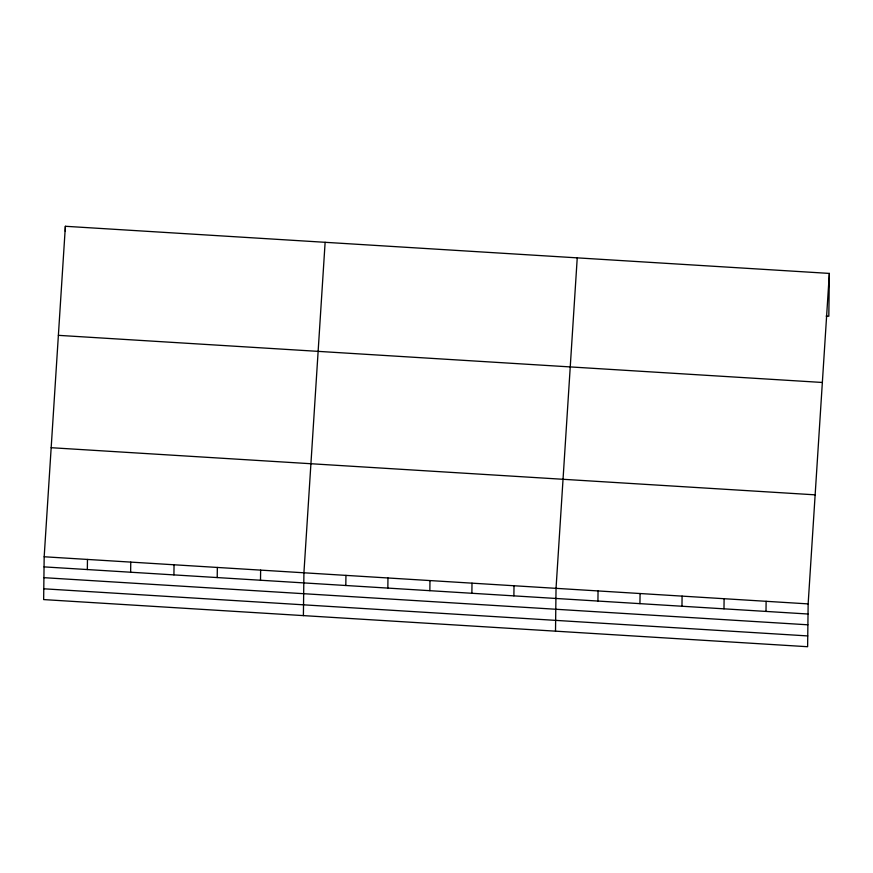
<?xml version="1.0" encoding="UTF-8"?>
<svg xmlns="http://www.w3.org/2000/svg" width="873" height="873" viewBox="0 0 873 873"><rect width="100%" height="100%" fill="white"/><g stroke="black" fill="none" stroke-linecap="round" stroke-linejoin="round"><path stroke-width="1.31" d="M44.174 556.767L43.65 599.587L807.623 646.718L808.147 603.898L829.35 273.413L65.377 226.282L44.174 556.767L808.147 603.898M65.322 231.334L65.377 226.282M87.344 569.556L87.464 559.44M130.634 572.219L130.754 562.103M173.923 574.892L174.043 564.776M217.213 577.566L217.344 567.45M260.503 580.239L260.634 570.124M303.4 615.618L303.924 572.786L325.127 242.301M345.817 585.499L345.937 575.383M387.841 588.096L387.961 577.981M429.854 590.683L429.974 580.567M471.878 593.28L471.998 583.164M513.891 595.866L514.011 585.75M555.512 631.168L556.036 588.347L577.239 257.851M597.929 601.05L598.049 590.934M639.942 603.647L640.073 593.531M681.966 606.233L682.086 596.117M723.979 608.83L724.11 598.714M766.003 611.416L766.123 601.311M829.35 273.413L828.826 316.233L826.12 316.07M58.382 335.341L822.355 382.472M51.169 447.707L815.142 494.838M44.054 566.883L808.016 614.014M43.923 577.675L807.885 624.806M43.781 588.795L807.754 635.926"/></g></svg>
